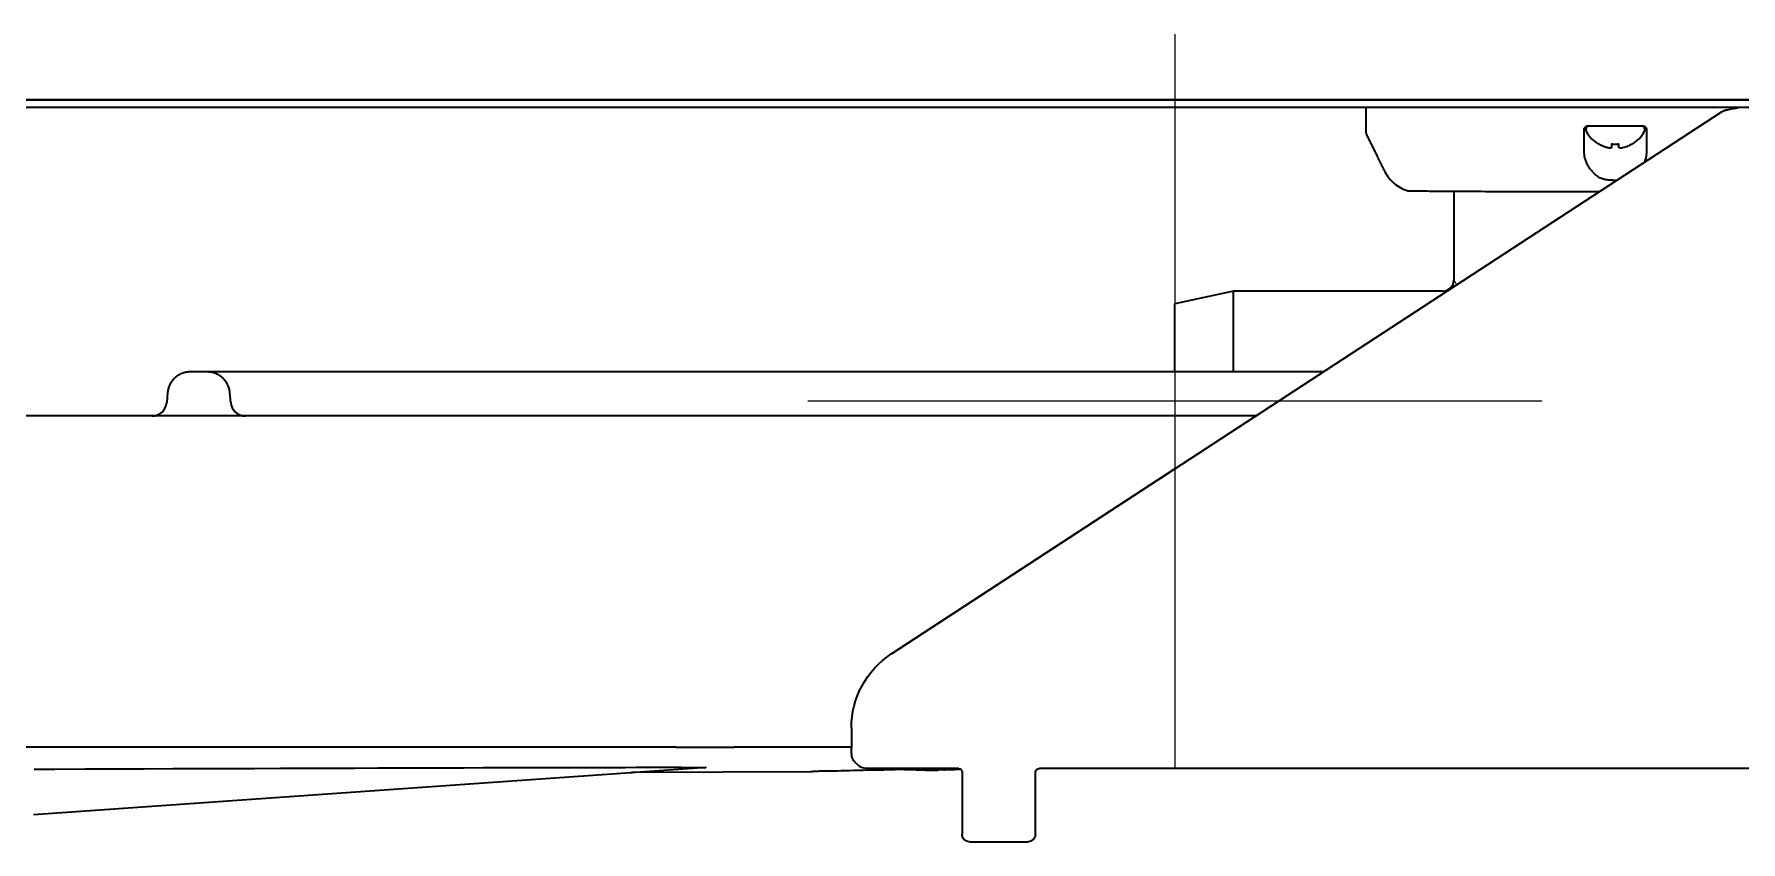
# Model space of a CAD drawing. Extents: x 5809 to 10669, y -850 to 3566.
# Drawn here: x 10047 to 10279.6, y 1270.8 to 1380.8 of the extents above; entities that cross this region are included whole.
import ezdxf

# ---------------------------------------------------------------- set-up
doc = ezdxf.new("R2010")
doc.units = 0
doc.header["$LTSCALE"] = 5
doc.layers.get('0').update_dxf_attribs({"linetype": 'CONTINUOUS', "lineweight": 0})
doc.layers.add('1', color=7, linetype='CONTINUOUS', true_color=0xffffff)

msp = doc.modelspace()

# ---------------------------------------------------------------- linework, layer by layer
at = {"color": 6}
for p, q in [((10202.47, 1380.83), (10202.47, 1280.83)), ((10252.47, 1330.83), (10152.47, 1330.83))]:
    msp.add_line(p, q, dxfattribs=at)
at = {"layer": '1', "color": 7, "linetype": 'Continuous', "lineweight": 35}
for p, q in [((9537.53, 1371.93), (10529.01, 1371.93)), ((10531.47, 1370.83), (9533.87, 1370.83)), ((10531.47, 1371.83), (9985.78, 1371.83)), ((10163.84, 1296.42), (10277.04, 1370.28)), ((10228.47, 1370.83), (10228.47, 1367.8)), ((10277.57, 1370.5), (10279.15, 1370.8)), ((10277.57, 1370.5), (10277.57, 1370.5)), ((10258.47, 1367.73), (10258.47, 1367.93)), ((10266.47, 1367.93), (10266.47, 1367.73)), ((10260.17, 1365.88), (10260.17, 1365.85)), ((10264.77, 1365.85), (10264.77, 1365.88)), ((10240.47, 1359.33), (10240.47, 1347.33)), ((10210.47, 1345.83), (10202.47, 1344.08)), ((10202.47, 1334.83), (10202.47, 1344.08)), ((10210.47, 1334.83), (10210.47, 1345.83)), ((10238.97, 1345.83), (10210.47, 1345.83)), ((10070.62, 1334.83), (10068.32, 1334.83)), ((10083.68, 1334.83), (10070.63, 1334.83)), ((10222.7, 1334.83), (10083.68, 1334.83)), ((10065.23, 1332), (10065.11, 1330.65)), ((10073.84, 1330.65), (10073.72, 1332)), ((10103.57, 1328.83), (10024.67, 1328.83)), ((10104.99, 1328.83), (10103.57, 1328.83)), ((10126.85, 1328.83), (10104.99, 1328.83)), ((10149.1, 1328.83), (10127.85, 1328.83)), ((10171.96, 1328.83), (10150.09, 1328.83)), ((10173.38, 1328.83), (10171.96, 1328.83)), ((10213.5, 1328.83), (10173.38, 1328.83)), ((10202.47, 1321.64), (10163.84, 1296.42)), ((10158.41, 1286.35), (10158.42, 1283.56)), ((10024.7, 1283.75), (10103.49, 1283.75)), ((10103.49, 1283.75), (10104.01, 1283.75)), ((10104.01, 1283.75), (10124.66, 1283.75)), ((10124.66, 1283.75), (10134.49, 1283.75)), ((10142.4, 1283.75), (10152.29, 1283.75)), ((10152.29, 1283.75), (10158.42, 1283.75)), ((10159.3, 1281.27), (10158.88, 1281.69)), ((10046.96, 1274.57), (10138, 1280.94)), ((10152.86, 1280.38), (10128.79, 1280.27)), ((10155.11, 1280.47), (10154.93, 1280.46)), ((10163.31, 1280.83), (10160.36, 1280.83)), ((10168.04, 1280.83), (10166.27, 1280.83)), ((10167.2, 1280.63), (10167.33, 1280.64)), ((10167.31, 1280.62), (10167.2, 1280.63)), ((10167.59, 1280.61), (10167.31, 1280.62)), ((10167.33, 1280.64), (10167.63, 1280.65)), ((10168.03, 1280.6), (10167.59, 1280.61)), ((10167.63, 1280.65), (10167.99, 1280.66)), ((10167.9, 1280.64), (10167.78, 1280.63)), ((10167.82, 1280.63), (10168.03, 1280.62)), ((10168.09, 1280.65), (10167.9, 1280.64)), ((10167.99, 1280.66), (10168.58, 1280.66)), ((10168.03, 1280.62), (10168.48, 1280.61)), ((10168.5, 1280.6), (10168.03, 1280.6)), ((10168.27, 1280.65), (10168.09, 1280.65)), ((10168.61, 1280.65), (10168.27, 1280.65)), ((10168.48, 1280.61), (10168.87, 1280.61)), ((10169.13, 1280.6), (10168.5, 1280.6)), ((10168.58, 1280.66), (10169.16, 1280.67)), ((10169.03, 1280.66), (10168.61, 1280.65)), ((10168.87, 1280.61), (10169.27, 1280.61)), ((10169.43, 1280.66), (10169.03, 1280.66)), ((10169.71, 1280.6), (10169.13, 1280.6)), ((10169.16, 1280.67), (10169.8, 1280.67)), ((10169.27, 1280.61), (10169.77, 1280.61)), ((10169.81, 1280.65), (10169.43, 1280.66)), ((10170.22, 1280.61), (10169.71, 1280.6)), ((10169.77, 1280.61), (10170.22, 1280.61)), ((10169.8, 1280.67), (10170.26, 1280.66)), ((10170.26, 1280.65), (10169.81, 1280.65)), ((10170.22, 1280.65), (10170.22, 1280.61)), ((10170.26, 1280.66), (10170.7, 1280.66)), ((10170.47, 1280.64), (10170.26, 1280.65)), ((10170.36, 1280.7), (10170.8, 1280.71)), ((10172.52, 1280.66), (10170.36, 1280.7)), ((10170.5, 1280.63), (10170.47, 1280.64)), ((10171.02, 1280.62), (10170.5, 1280.63)), ((10170.7, 1280.66), (10170.99, 1280.65)), ((10170.8, 1280.71), (10173.33, 1280.67)), ((10172.97, 1280.83), (10170.99, 1280.83)), ((10170.99, 1280.65), (10171.09, 1280.64)), ((10173.33, 1280.67), (10171.02, 1280.62)), ((10171.09, 1280.64), (10172.52, 1280.66)), ((10173.33, 1280.67), (10173.33, 1280.67)), ((10173.47, 1280.33), (10173.47, 1271.83)), ((10183.47, 1271.83), (10183.47, 1280.33)), ((10186.06, 1280.83), (10183.97, 1280.83)), ((10191.26, 1280.83), (10188.99, 1280.83)), ((10456.77, 1280.83), (10194.19, 1280.83)), ((10174.47, 1270.83), (10182.47, 1270.83))]:
    msp.add_line(p, q, dxfattribs=at)
for centre, radius, start, end in [((10258.87, 1367.93), 0.4, 90, 180), ((10258.87, 1367.73), 0.4, 180, 210.3012), ((10262.67, 1369.95), 4.8, 210.3012, 238.6541), ((10262.27, 1369.95), 4.8, 301.3926, 329.6988), ((10266.07, 1367.93), 0.4, 0, 90), ((10266.07, 1367.73), 0.4, 329.6988, 0), ((10262.47, 1369.63), 3.78, 262.3959, 269.9965), ((10262.47, 1369.63), 3.78, 270.0035, 277.6041), ((10238.97, 1347.33), 1.5, 269.9345, 359.9698), ((10063.12, 1330.83), 2, 270, 355), ((10075.83, 1330.83), 2, 185, 270)]:
    msp.add_arc(centre, radius, start, end, dxfattribs=at)
msp.add_ellipse((10279.43, 1369.33), major_axis=(1.47, 0.28), ratio=0.998931, start_param=1.380914, end_param=1.570807, dxfattribs=at)
at = {"layer": '1', "color": 7, "linetype": 'Continuous', "lineweight": 35, "extrusion": (0, 0, -1)}
for centre, major_axis, ratio, start_param, end_param in [((10170.41, 1286.35), (-6.36, 10.22), 0.99658, -1.015659, -0.021403), ((10160.36, 1282.33), (-1.06, 1.06), 0.999695, 3.926839, 4.712389), ((9955.05, 1280.15), (183.5, 0.8), 0.001141, -1.045618, -1.027763), ((9955.05, 1280.15), (183.5, 0.8), 0.001141, -1.027763, -0.189643), ((9955.05, 1280.15), (183.5, 0.8), 0.001141, -0.189643, 0.017417), ((10138.56, 1272.96), (-0.56, 7.98), 0.966183, 0, 0.067733), ((10173.48, 1280.39), (20.64, 0.09), 0.017455, 3.575816, 4.2555), ((10173.45, 1280.79), (10, 0.04), 0.017452, 3.141593, 3.578472), ((10173.45, 1280.79), (10, 0.04), 0.017452, 2.242018, 3.141593), ((10182.47, 1271.83), (-0.707, 0.707), 0.999695, 2.356347, 3.926839)]:
    msp.add_ellipse(centre, major_axis=major_axis, ratio=ratio, start_param=start_param, end_param=end_param, dxfattribs=at)
at = {"layer": '1', "color": 7, "linetype": 'Continuous', "lineweight": 35, "extrusion": (1.97215e-31, -1.17146e-15, -1)}
msp.add_ellipse((10172.97, 1280.33), major_axis=(0.354, 0.354), ratio=0.999695, start_param=-0.785246, end_param=0.785246, dxfattribs=at)
at = {"layer": '1', "color": 7, "linetype": 'Continuous', "lineweight": 35, "extrusion": (6.90253e-31, -1.17146e-15, -1)}
msp.add_ellipse((10183.97, 1280.33), major_axis=(-0.354, 0.354), ratio=0.999695, start_param=5.497939, end_param=7.068431, dxfattribs=at)
at = {"layer": '1', "color": 7, "linetype": 'Continuous', "lineweight": 35, "extrusion": (2.07076e-30, -1.17146e-15, -1)}
msp.add_ellipse((10174.47, 1271.83), major_axis=(0.707, 0.707), ratio=0.999695, start_param=2.356347, end_param=3.926839, dxfattribs=at)
at = {"layer": '1', "color": 7, "linetype": 'Continuous', "lineweight": 35}
for points, knots in [([(10277.04, 1370.28), (10277.05, 1370.29), (10277.06, 1370.29), (10277.08, 1370.3), (10277.09, 1370.31), (10277.11, 1370.32), (10277.12, 1370.33), (10277.14, 1370.34), (10277.15, 1370.35), (10277.17, 1370.36), (10277.18, 1370.36), (10277.2, 1370.37), (10277.21, 1370.38), (10277.23, 1370.38), (10277.24, 1370.39), (10277.25, 1370.4), (10277.27, 1370.4), (10277.28, 1370.41), (10277.29, 1370.41), (10277.31, 1370.42), (10277.32, 1370.42), (10277.33, 1370.43), (10277.34, 1370.43), (10277.35, 1370.44), (10277.37, 1370.44), (10277.38, 1370.45), (10277.39, 1370.45), (10277.4, 1370.45), (10277.41, 1370.46), (10277.42, 1370.46), (10277.44, 1370.46), (10277.47, 1370.47), (10277.51, 1370.48), (10277.55, 1370.49), (10277.59, 1370.5), (10277.63, 1370.51), (10277.67, 1370.51), (10277.7, 1370.52), (10277.74, 1370.52), (10277.78, 1370.52), (10277.81, 1370.52), (10277.84, 1370.52), (10277.85, 1370.52)], [0, 0, 0, 0, 0.022746, 0.045097, 0.067053, 0.088613, 0.109779, 0.13055, 0.150925, 0.170906, 0.190492, 0.209682, 0.228478, 0.246878, 0.264884, 0.282494, 0.29971, 0.31653, 0.332955, 0.348986, 0.364621, 0.379861, 0.394707, 0.409157, 0.423212, 0.436873, 0.450138, 0.463008, 0.475484, 0.487564, 0.49925, 0.549313, 0.598467, 0.646712, 0.694049, 0.740477, 0.785997, 0.830611, 0.874317, 0.917117, 0.959011, 1, 1, 1, 1]), ([(10258.22, 1367.86), (10258.22, 1367.86), (10258.22, 1367.87), (10258.23, 1367.88), (10258.23, 1367.88), (10258.23, 1367.9), (10258.23, 1367.9), (10258.23, 1367.91), (10258.23, 1367.91), (10258.23, 1367.92), (10258.23, 1367.92), (10258.23, 1367.93), (10258.23, 1367.93), (10258.24, 1367.94), (10258.24, 1367.95), (10258.24, 1367.95), (10258.24, 1367.95), (10258.24, 1367.96), (10258.24, 1367.96), (10258.24, 1367.96)], [0, 0, 0, 0, 0.25, 0.25, 0.5, 0.5, 0.625, 0.625, 0.75, 0.75, 0.8125, 0.8125, 0.875, 0.875, 0.9375, 0.9375, 0.96875, 0.96875, 1, 1, 1, 1]), ([(10258.24, 1367.96), (10258.25, 1367.98), (10258.25, 1367.99), (10258.26, 1368.02), (10258.27, 1368.03), (10258.29, 1368.07), (10258.3, 1368.1), (10258.33, 1368.13), (10258.33, 1368.14), (10258.35, 1368.16), (10258.37, 1368.18), (10258.39, 1368.2), (10258.41, 1368.22), (10258.42, 1368.22), (10258.45, 1368.25), (10258.47, 1368.26), (10258.51, 1368.28), (10258.52, 1368.28), (10258.54, 1368.29), (10258.56, 1368.3), (10258.59, 1368.31), (10258.62, 1368.32), (10258.67, 1368.32), (10258.7, 1368.33), (10258.72, 1368.33)], [0, 0, 0, 0, 0.0625, 0.0625, 0.125, 0.125, 0.25, 0.25, 0.3125, 0.3125, 0.375, 0.4375, 0.4375, 0.5, 0.5, 0.625, 0.625, 0.6875, 0.6875, 0.75, 0.75, 0.875, 0.875, 1, 1, 1, 1]), ([(10258.72, 1368.33), (10259.34, 1368.33), (10259.97, 1368.33), (10261.22, 1368.33), (10261.85, 1368.33), (10262.47, 1368.33)], [0, 0, 0, 0, 0.5, 0.5, 1, 1, 1, 1]), ([(10262.47, 1368.33), (10263.1, 1368.33), (10263.73, 1368.33), (10264.98, 1368.33), (10265.6, 1368.33), (10266.22, 1368.33)], [0, 0, 0, 0, 0.5, 0.5, 1, 1, 1, 1]), ([(10266.22, 1368.33), (10266.25, 1368.33), (10266.28, 1368.32), (10266.31, 1368.32), (10266.33, 1368.32), (10266.35, 1368.31), (10266.37, 1368.31), (10266.4, 1368.29), (10266.43, 1368.28), (10266.46, 1368.27), (10266.47, 1368.26), (10266.49, 1368.25), (10266.5, 1368.24), (10266.54, 1368.22), (10266.56, 1368.2), (10266.59, 1368.16), (10266.61, 1368.14), (10266.64, 1368.11), (10266.64, 1368.1), (10266.66, 1368.07), (10266.67, 1368.06), (10266.68, 1368.02), (10266.69, 1367.99), (10266.7, 1367.96)], [0, 0, 0, 0, 0.125, 0.125, 0.1875, 0.1875, 0.25, 0.25, 0.375, 0.375, 0.4375, 0.4375, 0.5, 0.5, 0.625, 0.625, 0.75, 0.75, 0.8125, 0.8125, 0.875, 0.875, 1, 1, 1, 1]), ([(10266.7, 1367.96), (10266.7, 1367.96), (10266.71, 1367.95), (10266.71, 1367.95), (10266.71, 1367.94), (10266.71, 1367.93), (10266.71, 1367.93), (10266.71, 1367.92), (10266.71, 1367.92), (10266.72, 1367.91), (10266.72, 1367.91), (10266.72, 1367.9), (10266.72, 1367.9), (10266.72, 1367.88), (10266.72, 1367.88), (10266.72, 1367.87), (10266.72, 1367.86), (10266.72, 1367.86)], [0, 0, 0, 0, 0.0625, 0.0625, 0.125, 0.125, 0.1875, 0.1875, 0.25, 0.25, 0.375, 0.375, 0.5, 0.5, 0.75, 0.75, 1, 1, 1, 1]), ([(10261.97, 1365.88), (10261.97, 1365.76), (10261.97, 1365.65), (10261.97, 1365.51), (10261.97, 1365.47), (10261.97, 1365.39), (10261.97, 1365.36), (10261.97, 1365.33)], [0, 0, 0, 0, 0.5, 0.5, 0.75, 0.75, 1, 1, 1, 1]), ([(10264.77, 1365.88), (10264.57, 1365.76), (10264.36, 1365.65), (10264.04, 1365.51), (10263.93, 1365.47), (10263.7, 1365.39), (10263.59, 1365.36), (10263.47, 1365.33)], [0, 0, 0, 0, 0.5, 0.5, 0.75, 0.75, 1, 1, 1, 1]), ([(10260.07, 1361.42), (10260.03, 1361.45), (10259.99, 1361.48), (10259.92, 1361.54), (10259.88, 1361.57), (10259.77, 1361.66), (10259.7, 1361.72), (10259.49, 1361.92), (10259.37, 1362.05), (10259.19, 1362.26), (10259.14, 1362.33), (10259.03, 1362.47), (10258.98, 1362.54), (10258.84, 1362.76), (10258.75, 1362.9), (10258.66, 1363.09), (10258.64, 1363.13), (10258.6, 1363.2), (10258.59, 1363.24), (10258.54, 1363.35), (10258.51, 1363.43), (10258.42, 1363.66), (10258.37, 1363.81), (10258.3, 1364.11), (10258.27, 1364.26), (10258.23, 1364.56), (10258.22, 1364.72), (10258.22, 1364.87)], [0, 0, 0, 0, 0.03125, 0.03125, 0.0625, 0.0625, 0.125, 0.125, 0.25, 0.25, 0.3125, 0.3125, 0.375, 0.375, 0.5, 0.5, 0.53125, 0.53125, 0.5625, 0.5625, 0.625, 0.625, 0.75, 0.75, 0.875, 0.875, 1, 1, 1, 1]), ([(10266.72, 1364.87), (10266.72, 1364.79), (10266.72, 1364.72), (10266.71, 1364.56), (10266.7, 1364.49), (10266.67, 1364.26), (10266.65, 1364.11), (10266.57, 1363.8), (10266.52, 1363.65), (10266.45, 1363.45), (10266.42, 1363.39), (10266.4, 1363.34)], [0, 0, 0, 0, 0.0625, 0.0625, 0.125, 0.125, 0.25, 0.25, 0.375, 0.375, 0.4200621, 0.4200621, 0.4200621, 0.4200621]), ([(10231.09, 1362.09), (10231.24, 1361.79), (10231.61, 1361.21), (10232.34, 1360.46), (10233.22, 1359.86), (10233.88, 1359.61), (10234.22, 1359.51)], [0, 0, 0, 0, 0.241886, 0.492713, 0.747305, 1, 1, 1, 1]), ([(10262.47, 1360.91), (10262.42, 1360.91), (10262.36, 1360.91), (10262.25, 1360.91), (10262.2, 1360.91), (10262.03, 1360.92), (10261.92, 1360.92), (10261.71, 1360.94), (10261.6, 1360.95), (10261.39, 1360.97), (10261.29, 1360.98), (10261.13, 1361.01), (10261.08, 1361.02), (10261.01, 1361.03), (10260.98, 1361.04), (10260.93, 1361.05), (10260.9, 1361.06), (10260.78, 1361.09), (10260.68, 1361.12), (10260.4, 1361.22), (10260.23, 1361.31), (10260.07, 1361.42)], [0, 0, 0, 0, 0.0625, 0.0625, 0.125, 0.125, 0.25, 0.25, 0.375, 0.375, 0.5, 0.5, 0.5625, 0.5625, 0.59375, 0.59375, 0.625, 0.625, 0.75, 0.75, 1, 1, 1, 1]), ([(10234.22, 1359.51), (10234.25, 1359.5), (10234.62, 1359.49), (10236.13, 1359.47), (10238.61, 1359.45), (10242.05, 1359.43), (10246.36, 1359.41), (10251.35, 1359.4), (10256.12, 1359.38), (10259.13, 1359.38), (10260.29, 1359.38)], [0, 0, 0, 0, 0.131576, 0.262822, 0.393829, 0.524851, 0.656101, 0.787553, 0.919029, 1, 1, 1, 1]), ([(10068.32, 1334.83), (10068.3, 1334.83), (10068.26, 1334.83), (10068.21, 1334.82), (10068.15, 1334.82), (10068.1, 1334.82), (10068.05, 1334.81), (10067.99, 1334.81), (10067.94, 1334.8), (10067.88, 1334.8), (10067.83, 1334.79), (10067.78, 1334.78), (10067.72, 1334.77), (10067.67, 1334.76), (10067.62, 1334.75), (10067.56, 1334.73), (10067.51, 1334.72), (10067.46, 1334.71), (10067.41, 1334.69), (10067.36, 1334.67), (10067.3, 1334.66), (10067.25, 1334.64), (10067.2, 1334.62), (10067.15, 1334.6), (10067.1, 1334.58), (10067.05, 1334.56), (10067, 1334.54), (10066.95, 1334.51), (10066.9, 1334.49), (10066.86, 1334.46), (10066.81, 1334.44), (10066.76, 1334.41), (10066.71, 1334.38), (10066.67, 1334.35), (10066.62, 1334.32), (10066.58, 1334.29), (10066.53, 1334.26), (10066.49, 1334.23), (10066.44, 1334.2), (10066.4, 1334.17), (10066.36, 1334.13), (10066.32, 1334.1), (10066.27, 1334.06), (10066.23, 1334.02), (10066.19, 1333.98), (10066.15, 1333.94), (10066.11, 1333.91), (10066.07, 1333.87), (10066.03, 1333.83), (10066, 1333.79), (10065.96, 1333.75), (10065.93, 1333.7), (10065.89, 1333.66), (10065.86, 1333.62), (10065.83, 1333.58), (10065.8, 1333.54), (10065.77, 1333.5), (10065.74, 1333.46), (10065.72, 1333.42), (10065.69, 1333.38), (10065.67, 1333.34), (10065.64, 1333.3), (10065.62, 1333.26), (10065.6, 1333.22), (10065.57, 1333.18), (10065.55, 1333.14), (10065.53, 1333.1), (10065.51, 1333.06), (10065.5, 1333.02), (10065.48, 1332.98), (10065.46, 1332.94), (10065.45, 1332.9), (10065.43, 1332.86), (10065.42, 1332.83), (10065.4, 1332.79), (10065.39, 1332.75), (10065.38, 1332.71), (10065.36, 1332.68), (10065.35, 1332.64), (10065.34, 1332.61), (10065.33, 1332.57), (10065.32, 1332.54), (10065.31, 1332.5), (10065.3, 1332.47), (10065.3, 1332.44), (10065.29, 1332.4), (10065.28, 1332.37), (10065.27, 1332.34), (10065.27, 1332.31), (10065.26, 1332.28), (10065.26, 1332.25), (10065.25, 1332.22), (10065.25, 1332.19), (10065.24, 1332.16), (10065.24, 1332.13), (10065.24, 1332.1), (10065.23, 1332.08), (10065.23, 1332.05), (10065.23, 1332.02), (10065.23, 1332), (10065.23, 1332)], [0, 0, 0, 0, 0.011799, 0.023598, 0.035396, 0.047195, 0.058994, 0.070793, 0.082592, 0.094391, 0.10619, 0.117989, 0.129789, 0.141588, 0.153387, 0.165186, 0.176986, 0.188785, 0.200585, 0.212384, 0.224184, 0.235984, 0.247783, 0.259583, 0.271383, 0.283183, 0.294983, 0.306784, 0.318584, 0.330384, 0.342185, 0.353985, 0.365786, 0.377587, 0.389388, 0.401189, 0.41299, 0.424791, 0.436592, 0.448394, 0.460195, 0.471997, 0.484606, 0.497091, 0.509454, 0.521694, 0.53381, 0.545804, 0.557675, 0.569423, 0.581047, 0.592549, 0.603928, 0.615183, 0.626316, 0.637326, 0.648213, 0.658976, 0.669617, 0.680135, 0.69053, 0.700802, 0.71095, 0.720976, 0.730879, 0.740659, 0.750316, 0.759849, 0.76926, 0.778548, 0.787713, 0.796755, 0.805674, 0.81447, 0.823143, 0.831693, 0.84012, 0.848424, 0.856605, 0.864663, 0.872598, 0.88041, 0.888099, 0.895665, 0.903108, 0.910428, 0.917626, 0.9247, 0.931651, 0.938479, 0.945185, 0.951767, 0.958227, 0.964563, 0.970777, 0.976867, 0.982835, 0.988679, 0.994401, 1, 1, 1, 1]), ([(10073.72, 1332), (10073.72, 1332.01), (10073.72, 1332.02), (10073.72, 1332.05), (10073.71, 1332.08), (10073.71, 1332.11), (10073.71, 1332.14), (10073.7, 1332.16), (10073.7, 1332.19), (10073.69, 1332.22), (10073.69, 1332.25), (10073.68, 1332.27), (10073.68, 1332.3), (10073.67, 1332.33), (10073.67, 1332.35), (10073.66, 1332.38), (10073.66, 1332.4), (10073.65, 1332.43), (10073.65, 1332.46), (10073.64, 1332.48), (10073.63, 1332.51), (10073.63, 1332.53), (10073.62, 1332.56), (10073.61, 1332.58), (10073.61, 1332.61), (10073.6, 1332.63), (10073.59, 1332.65), (10073.58, 1332.68), (10073.57, 1332.7), (10073.57, 1332.73), (10073.56, 1332.75), (10073.55, 1332.77), (10073.54, 1332.79), (10073.53, 1332.82), (10073.53, 1332.84), (10073.52, 1332.86), (10073.51, 1332.89), (10073.5, 1332.91), (10073.49, 1332.93), (10073.48, 1332.95), (10073.47, 1332.97), (10073.46, 1332.99), (10073.45, 1333.02), (10073.44, 1333.04), (10073.43, 1333.06), (10073.42, 1333.08), (10073.41, 1333.1), (10073.4, 1333.12), (10073.39, 1333.14), (10073.38, 1333.16), (10073.37, 1333.18), (10073.36, 1333.2), (10073.35, 1333.22), (10073.34, 1333.24), (10073.33, 1333.25), (10073.32, 1333.27), (10073.31, 1333.29), (10073.3, 1333.31), (10073.29, 1333.33), (10073.28, 1333.35), (10073.26, 1333.36), (10073.25, 1333.38), (10073.24, 1333.4), (10073.23, 1333.42), (10073.22, 1333.43), (10073.21, 1333.45), (10073.2, 1333.47), (10073.19, 1333.48), (10073.17, 1333.5), (10073.16, 1333.52), (10073.15, 1333.53), (10073.14, 1333.55), (10073.13, 1333.56), (10073.12, 1333.58), (10073.11, 1333.59), (10073.09, 1333.61), (10073.08, 1333.62), (10073.07, 1333.64), (10073.06, 1333.65), (10073.05, 1333.67), (10073.04, 1333.68), (10073.03, 1333.7), (10073.01, 1333.71), (10073, 1333.72), (10072.99, 1333.74), (10072.98, 1333.75), (10072.97, 1333.76), (10072.96, 1333.78), (10072.94, 1333.79), (10072.93, 1333.8), (10072.92, 1333.82), (10072.91, 1333.83), (10072.9, 1333.84), (10072.89, 1333.85), (10072.88, 1333.86), (10072.87, 1333.88), (10072.85, 1333.89), (10072.84, 1333.9), (10072.83, 1333.91), (10072.82, 1333.92), (10072.81, 1333.93), (10072.8, 1333.94), (10072.79, 1333.96), (10072.78, 1333.97), (10072.76, 1333.98), (10072.75, 1333.99), (10072.74, 1334), (10072.73, 1334.01), (10072.71, 1334.03), (10072.68, 1334.06), (10072.63, 1334.1), (10072.58, 1334.14), (10072.54, 1334.17), (10072.49, 1334.21), (10072.44, 1334.24), (10072.39, 1334.28), (10072.34, 1334.31), (10072.29, 1334.34), (10072.24, 1334.38), (10072.19, 1334.41), (10072.14, 1334.43), (10072.09, 1334.46), (10072.04, 1334.49), (10071.98, 1334.52), (10071.93, 1334.54), (10071.88, 1334.56), (10071.83, 1334.59), (10071.77, 1334.61), (10071.72, 1334.63), (10071.67, 1334.65), (10071.61, 1334.67), (10071.56, 1334.69), (10071.5, 1334.7), (10071.45, 1334.72), (10071.39, 1334.73), (10071.34, 1334.74), (10071.28, 1334.76), (10071.23, 1334.77), (10071.18, 1334.78), (10071.12, 1334.79), (10071.07, 1334.8), (10071.01, 1334.8), (10070.96, 1334.81), (10070.9, 1334.81), (10070.85, 1334.82), (10070.79, 1334.82), (10070.74, 1334.82), (10070.68, 1334.83), (10070.65, 1334.83), (10070.63, 1334.83)], [0, 0, 0, 0, 0.006178, 0.012328, 0.01845, 0.024544, 0.03061, 0.036648, 0.042657, 0.048639, 0.054592, 0.060517, 0.066414, 0.072283, 0.078124, 0.083937, 0.089722, 0.095478, 0.101206, 0.106907, 0.112579, 0.118223, 0.123839, 0.129427, 0.134986, 0.140518, 0.146021, 0.151496, 0.156944, 0.162363, 0.167754, 0.173117, 0.178451, 0.183758, 0.189036, 0.194287, 0.199509, 0.204703, 0.209869, 0.215007, 0.220117, 0.225198, 0.230252, 0.235277, 0.240275, 0.245244, 0.250185, 0.255098, 0.259983, 0.26484, 0.269668, 0.274469, 0.279241, 0.283985, 0.288701, 0.293389, 0.298049, 0.302681, 0.307285, 0.31186, 0.316408, 0.320927, 0.325418, 0.329881, 0.334316, 0.338723, 0.343102, 0.347452, 0.351775, 0.356069, 0.360335, 0.364574, 0.368784, 0.372966, 0.377119, 0.381245, 0.385343, 0.389412, 0.393453, 0.397466, 0.401452, 0.405409, 0.409337, 0.413238, 0.417111, 0.420955, 0.424772, 0.42856, 0.43232, 0.436052, 0.439756, 0.443432, 0.447079, 0.450699, 0.45429, 0.457854, 0.461389, 0.464896, 0.468375, 0.471826, 0.475249, 0.478643, 0.48201, 0.485348, 0.488659, 0.491941, 0.495195, 0.498421, 0.501619, 0.514817, 0.527978, 0.541102, 0.554187, 0.567234, 0.580243, 0.593214, 0.606147, 0.619043, 0.6319, 0.64472, 0.657501, 0.670245, 0.682951, 0.695618, 0.708248, 0.72084, 0.733394, 0.745911, 0.758389, 0.770829, 0.783232, 0.795596, 0.807923, 0.820212, 0.832463, 0.844676, 0.856851, 0.868988, 0.881088, 0.893149, 0.905173, 0.917159, 0.929107, 0.941017, 0.952889, 0.964724, 0.97652, 0.988279, 1, 1, 1, 1]), ([(10127.85, 1328.83), (10127.84, 1328.83), (10127.83, 1328.83), (10127.8, 1328.83), (10127.79, 1328.83), (10127.75, 1328.83), (10127.69, 1328.83), (10127.61, 1328.83), (10127.56, 1328.83), (10127.54, 1328.83), (10127.49, 1328.83), (10127.45, 1328.83), (10127.41, 1328.83), (10127.36, 1328.83), (10127.34, 1328.83), (10127.27, 1328.83), (10127.17, 1328.83), (10127.07, 1328.83), (10126.96, 1328.83), (10126.91, 1328.83), (10126.85, 1328.83)], [0, 0, 0, 0, 0.0625, 0.0625, 0.125, 0.125, 0.25, 0.375, 0.375, 0.4375, 0.4375, 0.5, 0.5625, 0.5625, 0.625, 0.625, 0.75, 0.875, 0.875, 1, 1, 1, 1]), ([(10150.09, 1328.83), (10150.07, 1328.83), (10150.04, 1328.83), (10149.98, 1328.83), (10149.96, 1328.83), (10149.88, 1328.83), (10149.77, 1328.83), (10149.68, 1328.83), (10149.61, 1328.83), (10149.58, 1328.83), (10149.54, 1328.83), (10149.49, 1328.83), (10149.45, 1328.83), (10149.41, 1328.83), (10149.39, 1328.83), (10149.33, 1328.83), (10149.26, 1328.83), (10149.17, 1328.83), (10149.12, 1328.83), (10149.1, 1328.83)], [0, 0, 0, 0, 0.0625, 0.0625, 0.125, 0.125, 0.25, 0.375, 0.375, 0.4375, 0.4375, 0.5, 0.5625, 0.5625, 0.625, 0.625, 0.75, 0.875, 1, 1, 1, 1]), ([(10134.49, 1283.74), (10134.82, 1283.74), (10135.48, 1283.74), (10136.13, 1283.74), (10136.63, 1283.74), (10136.79, 1283.74), (10137.13, 1283.74), (10137.29, 1283.74), (10137.79, 1283.74), (10138.12, 1283.74), (10139.11, 1283.74), (10139.77, 1283.74), (10140.76, 1283.74), (10141.08, 1283.74), (10141.74, 1283.74), (10142.07, 1283.74), (10142.4, 1283.74)], [0, 0, 0, 0, 0.125, 0.25, 0.25, 0.3125, 0.3125, 0.375, 0.375, 0.5, 0.5, 0.75, 0.75, 0.875, 0.875, 1, 1, 1, 1]), ([(10158.88, 1281.69), (10158.74, 1281.83), (10158.59, 1282.04), (10158.49, 1282.34), (10158.45, 1282.51), (10158.44, 1282.62), (10158.44, 1282.69), (10158.43, 1282.81), (10158.42, 1283.02), (10158.42, 1283.33), (10158.42, 1283.5), (10158.42, 1283.55)], [0, 0, 0, 0, 0.242597, 0.33156, 0.412303, 0.457999, 0.497112, 0.565187, 0.769198, 0.936729, 1, 1, 1, 1]), ([(10153.38, 1280.4), (10153.3, 1280.39), (10153.22, 1280.39), (10153.19, 1280.39), (10153.17, 1280.39), (10153.14, 1280.39), (10153.1, 1280.38), (10153, 1280.38), (10152.92, 1280.38), (10152.87, 1280.39)], [0, 0, 0, 0, 0.580134, 0.839742, 0.891524, 0.905277, 0.917686, 0.945072, 1, 1, 1, 1]), ([(10154.95, 1280.46), (10154.81, 1280.46), (10154.25, 1280.44), (10153.64, 1280.41), (10153.27, 1280.39), (10153.22, 1280.39), (10153.2, 1280.39), (10153.2, 1280.39)], [0, 0, 0, 0, 0.111719, 0.489527, 0.865575, 0.958925, 1, 1, 1, 1]), ([(10166.27, 1280.83), (10166.26, 1280.83), (10166.26, 1280.83), (10166.26, 1280.83), (10166.25, 1280.83), (10166.25, 1280.83), (10166.24, 1280.83), (10166.23, 1280.83), (10166.23, 1280.83), (10166.22, 1280.83), (10166.22, 1280.83), (10166.21, 1280.83), (10166.21, 1280.83), (10166.2, 1280.83), (10166.2, 1280.83), (10166.19, 1280.83), (10166.19, 1280.83), (10166.18, 1280.83), (10166.18, 1280.83), (10166.17, 1280.83), (10166.17, 1280.83), (10166.16, 1280.83), (10166.16, 1280.83), (10166.15, 1280.83), (10166.15, 1280.83), (10166.15, 1280.83), (10166.14, 1280.83), (10166.14, 1280.83), (10166.13, 1280.83), (10166.13, 1280.83), (10166.13, 1280.83), (10166.13, 1280.83), (10166.12, 1280.83), (10166.12, 1280.83), (10166.12, 1280.83), (10166.12, 1280.83), (10166.11, 1280.83), (10166.09, 1280.83), (10166.07, 1280.83), (10166.05, 1280.83), (10166.03, 1280.83), (10166, 1280.83), (10165.98, 1280.83), (10165.95, 1280.83), (10165.93, 1280.83), (10165.9, 1280.83), (10165.83, 1280.83), (10165.72, 1280.83), (10165.55, 1280.83), (10165.37, 1280.83), (10165.2, 1280.83), (10165.06, 1280.83), (10164.93, 1280.83), (10164.81, 1280.83), (10164.68, 1280.83), (10164.55, 1280.83), (10164.41, 1280.83), (10164.3, 1280.83), (10164.22, 1280.83), (10164.17, 1280.83), (10164.12, 1280.83), (10164.06, 1280.83), (10164.01, 1280.83), (10163.96, 1280.83), (10163.9, 1280.83), (10163.85, 1280.83), (10163.8, 1280.83), (10163.74, 1280.83), (10163.69, 1280.83), (10163.63, 1280.83), (10163.58, 1280.83), (10163.53, 1280.83), (10163.47, 1280.83), (10163.42, 1280.83), (10163.36, 1280.83), (10163.33, 1280.83), (10163.31, 1280.83)], [0, 0, 0, 0, 0.006462, 0.012777, 0.018944, 0.024963, 0.030832, 0.036553, 0.042124, 0.047544, 0.052813, 0.05793, 0.062896, 0.067708, 0.072366, 0.07687, 0.081218, 0.085411, 0.089447, 0.093326, 0.097047, 0.10061, 0.104013, 0.107257, 0.11034, 0.113262, 0.116023, 0.118621, 0.121057, 0.123329, 0.125439, 0.127384, 0.129164, 0.13078, 0.132231, 0.133516, 0.134635, 0.148074, 0.161433, 0.174714, 0.187919, 0.20105, 0.214108, 0.227095, 0.240012, 0.25286, 0.26564, 0.333697, 0.398831, 0.460987, 0.520084, 0.55535, 0.590493, 0.625548, 0.660543, 0.695501, 0.730444, 0.76539, 0.778693, 0.791962, 0.805197, 0.818398, 0.831566, 0.844701, 0.857804, 0.870875, 0.883915, 0.896924, 0.909904, 0.922854, 0.935777, 0.948672, 0.961541, 0.974384, 0.987204, 1, 1, 1, 1]), ([(10170.99, 1280.83), (10170.98, 1280.83), (10170.96, 1280.83), (10170.94, 1280.83), (10170.91, 1280.83), (10170.88, 1280.83), (10170.85, 1280.83), (10170.82, 1280.83), (10170.8, 1280.83), (10170.77, 1280.83), (10170.74, 1280.83), (10170.71, 1280.83), (10170.69, 1280.83), (10170.66, 1280.83), (10170.63, 1280.83), (10170.6, 1280.83), (10170.58, 1280.83), (10170.55, 1280.83), (10170.52, 1280.83), (10170.49, 1280.83), (10170.47, 1280.83), (10170.44, 1280.83), (10170.41, 1280.83), (10170.38, 1280.83), (10170.36, 1280.83), (10170.33, 1280.83), (10170.3, 1280.83), (10170.27, 1280.83), (10170.25, 1280.83), (10170.22, 1280.83), (10170.19, 1280.83), (10170.17, 1280.83), (10170.14, 1280.83), (10170.11, 1280.83), (10170.08, 1280.83), (10170.06, 1280.83), (10169.98, 1280.83), (10169.87, 1280.83), (10169.71, 1280.83), (10169.56, 1280.83), (10169.41, 1280.83), (10169.26, 1280.83), (10169.13, 1280.83), (10169, 1280.83), (10168.88, 1280.83), (10168.76, 1280.83), (10168.64, 1280.83), (10168.53, 1280.83), (10168.44, 1280.83), (10168.37, 1280.83), (10168.32, 1280.83), (10168.27, 1280.83), (10168.23, 1280.83), (10168.2, 1280.83), (10168.18, 1280.83), (10168.18, 1280.83), (10168.17, 1280.83), (10168.17, 1280.83), (10168.16, 1280.83), (10168.15, 1280.83), (10168.14, 1280.83), (10168.13, 1280.83), (10168.12, 1280.83), (10168.11, 1280.83), (10168.1, 1280.83), (10168.09, 1280.83), (10168.08, 1280.83), (10168.07, 1280.83), (10168.06, 1280.83), (10168.05, 1280.83), (10168.04, 1280.83), (10168.04, 1280.83)], [0, 0, 0, 0, 0.006582, 0.013168, 0.019758, 0.026352, 0.032951, 0.039554, 0.046162, 0.052774, 0.059391, 0.066014, 0.072642, 0.079275, 0.085913, 0.092557, 0.099207, 0.105863, 0.112524, 0.119192, 0.125865, 0.132545, 0.139231, 0.145924, 0.152623, 0.159329, 0.166042, 0.172761, 0.179488, 0.186221, 0.192961, 0.199709, 0.206464, 0.213226, 0.219996, 0.226773, 0.233557, 0.274608, 0.315619, 0.35662, 0.397648, 0.438748, 0.479974, 0.519041, 0.559474, 0.601248, 0.644339, 0.68873, 0.734412, 0.760033, 0.78593, 0.812112, 0.838592, 0.865383, 0.867669, 0.870682, 0.874418, 0.878874, 0.884047, 0.889931, 0.896522, 0.903815, 0.911803, 0.92048, 0.92984, 0.939877, 0.950584, 0.961955, 0.973984, 0.986668, 1, 1, 1, 1]), ([(10188.99, 1280.83), (10188.99, 1280.83), (10188.99, 1280.83), (10188.98, 1280.83), (10188.97, 1280.83), (10188.97, 1280.83), (10188.96, 1280.83), (10188.96, 1280.83), (10188.95, 1280.83), (10188.94, 1280.83), (10188.94, 1280.83), (10188.93, 1280.83), (10188.92, 1280.83), (10188.92, 1280.83), (10188.91, 1280.83), (10188.9, 1280.83), (10188.9, 1280.83), (10188.89, 1280.83), (10188.89, 1280.83), (10188.88, 1280.83), (10188.88, 1280.83), (10188.87, 1280.83), (10188.86, 1280.83), (10188.86, 1280.83), (10188.85, 1280.83), (10188.85, 1280.83), (10188.84, 1280.83), (10188.84, 1280.83), (10188.84, 1280.83), (10188.83, 1280.83), (10188.82, 1280.83), (10188.79, 1280.83), (10188.75, 1280.83), (10188.71, 1280.83), (10188.67, 1280.83), (10188.62, 1280.83), (10188.54, 1280.83), (10188.42, 1280.83), (10188.25, 1280.83), (10188.07, 1280.83), (10187.9, 1280.83), (10187.75, 1280.83), (10187.61, 1280.83), (10187.46, 1280.83), (10187.31, 1280.83), (10187.16, 1280.83), (10187.03, 1280.83), (10186.95, 1280.83), (10186.9, 1280.83), (10186.84, 1280.83), (10186.79, 1280.83), (10186.74, 1280.83), (10186.69, 1280.83), (10186.64, 1280.83), (10186.58, 1280.83), (10186.53, 1280.83), (10186.48, 1280.83), (10186.43, 1280.83), (10186.38, 1280.83), (10186.32, 1280.83), (10186.27, 1280.83), (10186.22, 1280.83), (10186.17, 1280.83), (10186.11, 1280.83), (10186.08, 1280.83), (10186.06, 1280.83)], [0, 0, 0, 0, 0.006615, 0.013094, 0.019435, 0.025639, 0.031703, 0.037629, 0.043415, 0.049061, 0.054565, 0.059928, 0.065148, 0.070225, 0.075158, 0.079946, 0.084588, 0.089084, 0.093433, 0.097635, 0.101687, 0.105591, 0.109345, 0.112948, 0.116399, 0.119699, 0.122846, 0.12584, 0.128681, 0.131366, 0.133898, 0.156196, 0.178272, 0.200133, 0.221785, 0.243232, 0.264477, 0.332122, 0.39706, 0.459236, 0.518573, 0.55982, 0.600956, 0.64203, 0.683083, 0.72415, 0.765257, 0.778526, 0.791766, 0.804975, 0.818156, 0.831309, 0.844434, 0.857531, 0.870602, 0.883647, 0.896666, 0.90966, 0.922631, 0.935578, 0.948503, 0.961407, 0.97429, 0.987154, 1, 1, 1, 1]), ([(10194.19, 1280.83), (10194.18, 1280.83), (10194.17, 1280.83), (10194.14, 1280.83), (10194.11, 1280.83), (10194.09, 1280.83), (10194.06, 1280.83), (10194.04, 1280.83), (10194.01, 1280.83), (10193.99, 1280.83), (10193.96, 1280.83), (10193.94, 1280.83), (10193.91, 1280.83), (10193.89, 1280.83), (10193.86, 1280.83), (10193.84, 1280.83), (10193.81, 1280.83), (10193.78, 1280.83), (10193.76, 1280.83), (10193.73, 1280.83), (10193.71, 1280.83), (10193.68, 1280.83), (10193.66, 1280.83), (10193.63, 1280.83), (10193.61, 1280.83), (10193.58, 1280.83), (10193.56, 1280.83), (10193.53, 1280.83), (10193.51, 1280.83), (10193.48, 1280.83), (10193.46, 1280.83), (10193.43, 1280.83), (10193.41, 1280.83), (10193.38, 1280.83), (10193.36, 1280.83), (10193.33, 1280.83), (10193.31, 1280.83), (10193.28, 1280.83), (10193.26, 1280.83), (10193.23, 1280.83), (10193.21, 1280.83), (10193.18, 1280.83), (10193.16, 1280.83), (10193.13, 1280.83), (10193.11, 1280.83), (10193.09, 1280.83), (10193.06, 1280.83), (10193.04, 1280.83), (10193.01, 1280.83), (10192.99, 1280.83), (10192.97, 1280.83), (10192.94, 1280.83), (10192.92, 1280.83), (10192.89, 1280.83), (10192.87, 1280.83), (10192.85, 1280.83), (10192.82, 1280.83), (10192.8, 1280.83), (10192.78, 1280.83), (10192.75, 1280.83), (10192.73, 1280.83), (10192.71, 1280.83), (10192.68, 1280.83), (10192.66, 1280.83), (10192.64, 1280.83), (10192.61, 1280.83), (10192.59, 1280.83), (10192.57, 1280.83), (10192.55, 1280.83), (10192.52, 1280.83), (10192.5, 1280.83), (10192.48, 1280.83), (10192.46, 1280.83), (10192.44, 1280.83), (10192.41, 1280.83), (10192.39, 1280.83), (10192.34, 1280.83), (10192.26, 1280.83), (10192.16, 1280.83), (10192.06, 1280.83), (10191.95, 1280.83), (10191.86, 1280.83), (10191.76, 1280.83), (10191.68, 1280.83), (10191.61, 1280.83), (10191.54, 1280.83), (10191.48, 1280.83), (10191.44, 1280.83), (10191.42, 1280.83), (10191.41, 1280.83), (10191.4, 1280.83), (10191.39, 1280.83), (10191.38, 1280.83), (10191.37, 1280.83), (10191.35, 1280.83), (10191.34, 1280.83), (10191.33, 1280.83), (10191.31, 1280.83), (10191.3, 1280.83), (10191.29, 1280.83), (10191.27, 1280.83), (10191.27, 1280.83), (10191.26, 1280.83)], [0, 0, 0, 0, 0.006256, 0.012513, 0.018774, 0.025036, 0.031302, 0.03757, 0.043841, 0.050114, 0.056391, 0.062671, 0.068954, 0.075241, 0.08153, 0.087824, 0.094121, 0.100421, 0.106725, 0.113034, 0.119346, 0.125662, 0.131982, 0.138306, 0.144635, 0.150968, 0.157305, 0.163647, 0.169993, 0.176344, 0.182699, 0.18906, 0.195425, 0.201795, 0.20817, 0.21455, 0.220935, 0.227325, 0.233721, 0.240122, 0.246528, 0.25294, 0.259357, 0.26578, 0.272208, 0.278642, 0.285082, 0.291528, 0.29798, 0.304438, 0.310902, 0.317372, 0.323849, 0.330332, 0.336821, 0.343317, 0.349819, 0.356328, 0.362844, 0.369366, 0.375896, 0.382433, 0.388977, 0.395528, 0.402086, 0.408652, 0.415226, 0.421807, 0.428396, 0.434993, 0.441598, 0.448211, 0.454832, 0.461462, 0.4681, 0.474747, 0.481403, 0.514976, 0.549482, 0.584906, 0.621235, 0.658455, 0.696556, 0.735534, 0.76747, 0.799866, 0.832736, 0.8661, 0.871332, 0.877255, 0.883865, 0.891154, 0.899117, 0.907748, 0.917039, 0.926985, 0.937577, 0.948808, 0.960673, 0.973163, 0.986274, 1, 1, 1, 1])]:
    msp.add_open_spline(points, degree=3, knots=knots, dxfattribs=at)
for points, degree in [([(10228.47, 1367.8), (10228.44, 1367.29), (10228.7, 1366.9)], 2), ([(10258.22, 1367.83), (10258.22, 1367.84), (10258.22, 1367.85), (10258.22, 1367.86)], 3), ([(10258.22, 1364.87), (10258.22, 1365.85), (10258.22, 1366.84), (10258.22, 1367.83)], 3), ([(10266.72, 1367.86), (10266.72, 1367.85), (10266.72, 1367.84), (10266.72, 1367.83)], 3), ([(10266.72, 1367.83), (10266.72, 1366.84), (10266.72, 1365.85), (10266.72, 1364.87)], 3), ([(10228.66, 1366.95), (10231.09, 1362.09)], 1), ([(10261.47, 1365.33), (10261.42, 1365.34), (10261.31, 1365.37), (10261.15, 1365.42), (10260.99, 1365.48), (10260.83, 1365.54), (10260.68, 1365.61), (10260.53, 1365.68), (10260.36, 1365.77), (10260.24, 1365.84), (10260.17, 1365.88)], 3), ([(10261.97, 1365.33), (10261.95, 1365.33), (10261.9, 1365.32), (10261.83, 1365.32), (10261.76, 1365.31), (10261.69, 1365.31), (10261.62, 1365.32), (10261.54, 1365.32), (10261.5, 1365.33), (10261.47, 1365.33)], 3), ([(10262.97, 1365.33), (10262.97, 1365.34), (10262.97, 1365.37), (10262.97, 1365.42), (10262.97, 1365.48), (10262.97, 1365.54), (10262.97, 1365.61), (10262.97, 1365.68), (10262.97, 1365.77), (10262.97, 1365.84), (10262.97, 1365.88)], 3), ([(10263.47, 1365.33), (10263.45, 1365.33), (10263.4, 1365.32), (10263.32, 1365.32), (10263.25, 1365.31), (10263.18, 1365.31), (10263.11, 1365.32), (10263.04, 1365.32), (10263, 1365.33), (10262.97, 1365.33)], 3), ([(10262.68, 1360.91), (10262.61, 1360.91), (10262.54, 1360.91), (10262.47, 1360.91)], 3), ([(10128.24, 1280.25), (10128.51, 1280.27)], 1), ([(10128.79, 1280.27), (10128.51, 1280.27)], 1)]:
    msp.add_open_spline(points, degree=degree, dxfattribs=at)
at = {"layer": '1', "color": 51, "linetype": 'Continuous', "lineweight": 13}
for points, knots in [([(10240.83, 1346.79), (10240.82, 1346.79), (10240.82, 1346.79), (10240.79, 1346.84), (10240.76, 1346.88), (10240.73, 1346.94), (10240.71, 1346.96), (10240.69, 1346.99), (10240.63, 1347.08), (10240.55, 1347.2), (10240.51, 1347.27), (10240.48, 1347.31), (10240.47, 1347.33), (10240.47, 1347.33), (10240.47, 1347.33), (10240.47, 1347.33)], [0, 0, 0, 0, 0.012904, 0.012904, 0.135845, 0.135845, 0.197316, 0.197316, 0.258786, 0.504669, 0.750552, 0.750552, 0.996435, 0.996435, 1, 1, 1, 1]), ([(10239.12, 1345.64), (10239.1, 1345.66), (10239.05, 1345.73), (10239.01, 1345.78), (10238.98, 1345.82), (10238.97, 1345.83), (10238.97, 1345.83)], [0, 0, 0, 0, 0.196753, 0.601572, 0.601572, 1, 1, 1, 1]), ([(10154.76, 1280.46), (10154.44, 1280.45), (10154.17, 1280.44), (10153.7, 1280.42), (10153.5, 1280.41), (10153.19, 1280.39), (10153.07, 1280.39), (10152.97, 1280.38), (10152.96, 1280.38), (10152.95, 1280.38), (10152.94, 1280.38), (10152.92, 1280.38), (10152.9, 1280.38), (10152.87, 1280.38), (10152.86, 1280.38), (10152.86, 1280.38), (10152.86, 1280.38), (10152.86, 1280.38)], [0, 0, 0, 0, 0.249903, 0.249903, 0.499806, 0.499806, 0.74971, 0.74971, 0.780947, 0.780947, 0.812185, 0.812185, 0.874661, 0.874661, 0.999613, 0.999613, 1, 1, 1, 1])]:
    msp.add_open_spline(points, degree=3, knots=knots, dxfattribs=at)

doc.saveas('drawing.dxf')
